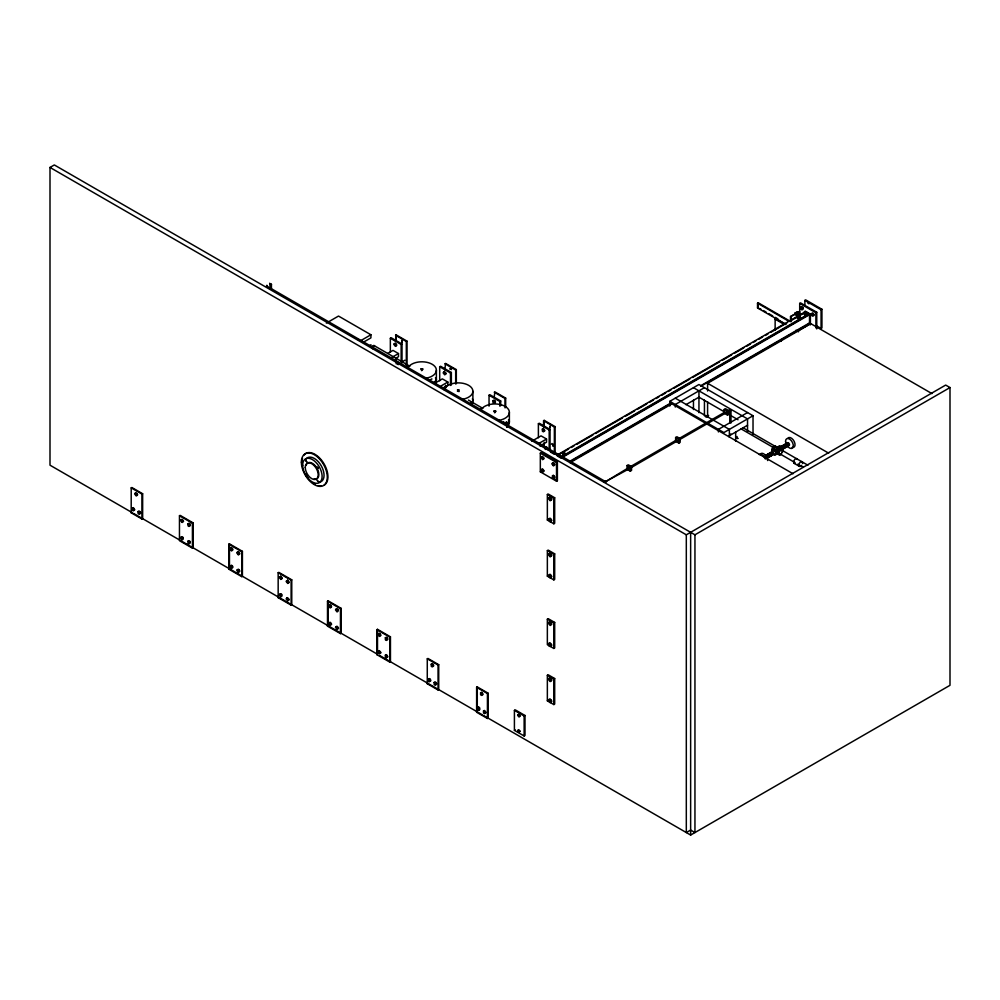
<?xml version="1.0" encoding="UTF-8"?>
<svg xmlns="http://www.w3.org/2000/svg" width="1000" height="1000" viewBox="0 0 1000 1000"><rect width="100%" height="100%" fill="white"/><g stroke="black" fill="none" stroke-linecap="round" stroke-linejoin="round"><path stroke-width="1.5" d="M380.5 635.125L379.875 633.812L379.25 634.4M429.113 679.575C429.862 677.825 431.25 681.912 429.438 680.413M484.288 711.425L485.4 711.538L484.938 712.55M543.138 429.588C543.913 427.825 545.237 431.962 543.462 430.425M542.388 457.45L543.587 457.775L542.863 458.45M628.413 467.8L605.562 481.688L629.025 468.85M267.288 286.537C266.475 282.725 266.288 288.788 267.125 286.238L604.45 480.988L603.875 482.062L604.312 480.962M631.712 467.3L729.812 410.662C727.938 408.888 731.388 411.2 729.762 410.637L729.762 423.013M270.225 284.5L269.65 283.425L269.95 284.45L271.425 284.45L270.25 284.637L269.825 283.387L269.913 284.475L271.425 284.425L270.2 284.45L270.2 289.1M730.975 410.6L729.762 410.662L730.987 410.637L730.987 423.013M358.25 339.738L359.387 340.012L358.587 339.55M135.975 493.55L137.162 494.062L136.425 494.738M133.062 508.45C134.15 507.212 134.925 510.962 133.363 509.475M181.863 537.5L183.05 538.013L182.488 538.812M188.775 541.5L189.862 541.788L189.562 542.875M231.213 548.538L232.463 549.263L231.513 549.55M238.125 552.525L239.375 553.25L238.425 553.55M280.55 594.487L281.637 594.775L281.5 595.875M288.65 582.275L288.087 580.825L287.538 581.625M287.462 598.475L288.712 599.2L287.762 599.487M329.9 605.525L331.087 606.025L330.525 606.825M336.812 609.513L338 610.013L337.438 610.812M444.462 372.425L445.725 373.15L444.775 373.438M379.25 651.462L380.5 652.188L379.55 652.475M386.163 655.45C387.25 654.212 388.038 657.962 386.463 656.475M432.05 664.5L433.3 665.212L432.35 665.512M553.2 463.5L554.45 464.225L553.5 464.525M518.75 730.462L519.738 730.888L519.138 731.45M801.762 307.525L802.85 307.812L802.562 308.9M798.938 316.7L797.4 317.587L799.5 317.913L799.825 317.213L796.237 314.625L798.612 316L799.475 315.5L798.612 316M799.825 318.05L799.5 318.762L797.4 318.438L798.938 317.538M804.2 313.988L804.762 315.2L805.987 315.012L805.425 313.8M135.525 493.488L136.062 492.738L137.662 494.725L137.137 495.487L136.062 494.875M132.613 508.387L133.15 507.638L134.75 509.625L134.213 510.387L133.15 509.775M138.45 511.763L138.975 511L140.05 511.613L140.588 513L140.05 513.75L138.975 513.138M181.425 519.987L181.95 519.225L183.562 521.225L183.025 521.987L181.95 521.362M188.325 523.975L188.863 523.212L189.938 523.837L190.475 525.212L189.938 525.975L188.863 525.35M181.425 537.45L181.95 536.688L183.025 537.3L183.025 539.438M188.325 541.438L188.863 540.675L189.938 541.287L189.938 543.425M230.763 548.475L231.3 547.712L232.375 548.337L232.9 549.712L232.375 550.475L231.3 549.85M237.675 552.463L238.212 551.712L239.275 552.325L239.812 553.7L239.275 554.462L238.212 553.85M230.763 565.938L231.3 565.175L232.375 565.788L232.9 567.163L232.375 567.925L231.3 567.312M394.675 343.875L395.213 343.113L396.812 345.112L396.287 345.875L395.213 345.25M237.675 569.925L238.212 569.163L239.275 569.775L239.812 571.163L239.275 571.912L238.212 571.3M402.113 342.5L402.113 340.363M397.25 361.887L397.25 364.025L398.325 364.637L398.325 362.5M281.712 596.413L281.712 594.275L280.65 593.663L280.65 595.8M444.025 372.362L444.562 371.6L446.163 373.6L445.625 374.363L444.562 373.738M287.025 598.413L287.562 597.65L289.163 599.65L288.625 600.413L287.562 599.788M449.85 369L450.387 368.237L451.463 368.85M329.462 605.462L329.988 604.7L331.062 605.312L331.6 606.688L331.062 607.45L329.988 606.838M336.375 609.45L336.9 608.688L337.975 609.3L337.975 611.438M493.375 400.85L493.9 400.1L494.975 400.712L495.513 402.088L494.975 402.85L493.9 402.238M378.8 633.95L379.338 633.188L380.938 635.188L380.412 635.938L379.338 635.325M385.712 637.938L386.25 637.175L387.325 637.788L387.85 639.175L387.325 639.938L386.25 639.312M378.8 651.4L379.338 650.638L380.938 652.638L380.412 653.4L379.338 652.775M542.712 429.35L543.25 428.587L544.85 430.575L544.325 431.337L543.25 430.725M385.712 655.387L386.25 654.638L387.85 656.625L387.325 657.387L386.25 656.775M550.15 427.975L550.15 425.838M545.638 447.612L546.163 446.85L547.238 447.463L547.238 449.6M541.962 457.212L542.5 456.45L544.1 458.438L543.562 459.2L542.5 458.587M551.462 444.25L552 443.488M553.062 446.238L553.062 444.1M543.562 471.675L544.1 470.913L542.5 468.913L542.5 471.05M552.762 463.438L553.288 462.675L554.362 463.3L554.9 464.675L554.362 465.438L553.288 464.825M552.762 475.913L553.288 475.15L554.9 477.15L554.362 477.9L553.288 477.287M553.488 478.413L553.488 476.275L552.413 475.65L552.413 477.788L557.388 480.7L556.525 481.2L540.325 471.85L540.325 453.15L541.2 452.65L557.388 462L557.388 480.7M431.613 664.438L432.137 663.675L433.212 664.287L433.75 665.662L433.212 666.425L432.137 665.812M549.338 497.9L549.963 497.013L551.213 497.738L551.838 499.338L551.213 500.225L549.963 499.513M428.688 679.338L429.225 678.575L430.3 679.188L430.825 680.562L430.3 681.325L429.225 680.713M548.325 519.538L548.95 518.65L550.188 519.375L550.188 521.862L548.325 519.538L547.35 520.037L547.35 494.5L548.212 494.012L554.688 497.75L554.688 523.288L553.825 523.787L547.35 520.037M434.525 682.7L435.062 681.938L436.125 682.55L436.662 683.938L436.125 684.688L435.062 684.075M548.325 575.65L548.95 574.763L550.188 575.475L550.188 577.975L548.325 575.65L547.35 576.15L547.35 550.612L548.212 550.112L554.688 553.85L554.688 579.388L553.825 579.888L547.35 576.15M480.95 692.925L481.488 692.163L483.088 694.15L482.55 694.912L481.488 694.3M483.862 711.188L484.4 710.425L486 712.425L485.475 713.188L484.4 712.562M549.338 622.587L549.963 621.7L551.838 624.025L551.213 624.913L549.963 624.188M549.338 643.625L549.963 642.738L551.838 645.075L551.213 645.962L549.963 645.238M801.325 307.462L801.862 306.7L802.925 307.325L802.925 309.462M519.725 716.562L520.163 715.938L518.825 714.275L518.825 716.05M549.338 678.688L549.963 677.8L551.213 678.525L551.838 680.138L551.213 681.012L549.963 680.3M518.387 730.413L518.825 729.788L520.163 731.45L518.825 731.562M813.725 315.688L814.262 314.938L812.663 312.938L812.663 315.075M548.325 700.325L548.95 699.438L550.188 700.163L550.188 702.65L548.325 700.325L547.35 700.837L547.35 675.3L548.212 674.8L554.688 678.538L554.688 704.075L553.825 704.575L547.35 700.837M549.338 699.737L549.963 698.85L551.838 701.175L551.213 702.062L549.963 701.35M606.175 482.038L605.562 480.988M402.038 341.925L401.75 340.5M450.363 368.913L451.488 369.562M281.637 578.375L281.35 576.962L280.55 577.413M546.138 447.525L547.35 448.6M552.987 445.65L552.987 444.6M543.488 471.087L543.35 469.837M549.938 622.487L551.312 623.5M482.475 694.338L482.025 692.788L481.463 693.587M549.938 643.538L551.312 644.55M479.562 709.237L479.1 707.688L478.55 708.487M798.825 316.125L800.238 316.812L798.938 315.562L797.862 316.688L798.938 315.562M804.55 314.188L805.288 314.925L805.475 314.125M799.275 318.463L797.95 318.463L798.413 317.812M132.675 512.913L50 465.188L50 167.438L54.325 164.95L694.95 534.812L950 387.562L950 685.312L690.638 835.05L483.663 715.562M326.35 323.088L338.512 316.062L370.913 334.762L370.913 337.887L363.088 342.4M360.475 340.8L370.913 334.762M131.2 487.875L131.85 487.5L142.65 493.738L142.65 518.675L142 519.05L131.2 512.812L131.2 487.875L142 494.113L142.65 493.738M390.35 352.287L390.35 338.263L391.213 337.762L402.013 344L402.013 362.7M395.525 341.5L396.175 334.888L406.975 341.125L406.975 366.062M390.35 338.263L401.15 344.487L402.013 344M395.525 335.262L406.325 341.5L406.975 341.125M387.75 353.425L393 350.387L398.488 353.562L398.488 356.725L395.863 358.237M391.925 357.35L398.488 353.562M131.2 512.812L131.85 512.438M401.45 362.2L404.95 360.188M179.462 515.737L180.113 515.363L193.075 522.85L193.075 547.788L192.425 548.162L179.462 540.675L179.462 515.737L192.425 523.225L193.075 522.85M439.7 380.775L439.7 366.75L440.562 366.25L451.35 372.488L451.35 384.95M444.875 369.988L445.525 363.387L456.325 369.613L456.325 383.638M439.7 366.75L450.487 372.987L451.35 372.488M444.875 363.75L455.675 369.988L456.325 369.613M435.788 382.675L442.35 378.875L447.837 382.05L447.837 385.213L443.9 387.488M441.262 385.838L447.837 382.05M228.812 544.237L229.462 543.862L242.413 551.337L242.413 576.275L241.775 576.65L228.812 569.175L228.812 544.237L241.775 551.712L242.413 551.337M489.038 406.15L489.038 395.238L489.9 394.738L500.7 400.975L500.7 405.65M494.225 396.925L494.875 391.875L505.675 398.1L505.675 407.463M489.038 395.238L499.837 401.475L500.7 400.975M494.225 392.25L505.025 398.475L505.675 398.1M228.812 569.175L229.462 568.8L229.462 543.862M278.163 572.725L278.8 572.35L291.762 579.825L291.762 604.763L291.112 605.138L278.163 597.663L278.163 572.725L291.112 580.2L291.762 579.825M538.387 437.75L538.387 423.725L539.25 423.225L550.05 429.462L550.05 449.725M543.575 420.737L544.212 420.363L555.013 426.6L555.013 451.538L554.362 451.9L554.362 426.975L543.575 420.737L543.575 426.975M785.113 323.862L757.525 307.938L757.525 303.188L758.213 302.787L791.05 321.75M757.525 307.938L760.837 309.062M538.387 423.725L549.188 429.963L550.05 429.462M554.362 426.975L555.013 426.6M531.85 441.175L541.038 435.863L546.525 439.025L546.525 442.188L539.963 445.988M538.65 443.575L546.525 439.025M278.163 597.663L278.8 597.288M799.7 315.525L799.7 303.4L800.562 302.913L816.75 312.262L816.75 328.925M804.875 305.087L804.875 300.413L805.738 299.913L821.938 309.262L821.938 327.975L821.075 328.462L817.025 326.125M775.138 330.412L775.138 319.15L775.825 318.762L785.95 324.6M794.938 313.137L797.312 311.762L798.4 312.387L798.4 313.375L796.025 314.75L794.938 313.137L796.025 313.75L798.4 312.387M790.512 321.175L790.512 316.562L799.15 311.575L799.8 315.025M790.512 316.562L799.8 311.95M796.237 315.125L797.1 314.625L799.475 316M557.812 454.65L805.738 311.512L809.85 314.5M559.163 454.5L561.85 452.938M564.55 451.388L568.587 449.05M571.287 447.5L573.987 445.938M576.675 444.387L592.85 435.05M595.538 433.488L622.487 417.938M625.188 416.375L634.612 410.938M637.312 409.375L646.75 403.925M649.438 402.375L653.475 400.037M656.175 398.488L658.875 396.925M661.562 395.375L665.612 393.038M668.3 391.488L671 389.925M673.688 388.375L689.862 379.038M692.562 377.475L719.5 361.925M722.2 360.363L731.637 354.925M734.325 353.363L743.763 347.925M746.45 346.362L750.5 344.025M753.188 342.475L755.888 340.913M758.575 339.363L762.625 337.025M765.312 335.475L768.012 333.913M770.713 332.362L786.875 323.025M789.575 321.475L797.663 316.8M800.35 315.25L804.388 312.913M800.238 316.312L799.15 317.438L800.238 316.812M561.375 456.712L809.3 313.562M561.912 457.025L809.85 313.875L809.85 323.35L700.7 386.362M561.912 457.638L810.387 314.188L810.387 324.913M540.325 471.85L541.2 471.35M540.325 453.15L556.525 462.5L557.388 462M799.7 303.4L815.888 312.762L816.75 312.262M804.875 300.413L821.075 309.762L821.938 309.262M669.8 406.025L669.8 401.337L698.95 384.513L753.025 415.737L753.025 434.438M327.5 601.213L328.15 600.837L341.112 608.325L341.112 633.25L340.462 633.625L327.5 626.15L327.5 601.213L340.462 608.688L341.112 608.325M570 461.2L671.062 402.863M700.7 385.75L809.85 322.738M570 461.825L671.062 403.488M587.737 452.212L588.6 451.725M592.913 449.225L593.562 448.85M810.387 323.663L798.512 330.525L798.512 331.775L795.913 330.275M570.075 462.663L671.95 403.837L793.062 473.762M707.588 391L707.588 383.263L810.812 323.663L931.925 393.587M780.625 341.325L781.312 340.925M704.438 387.675L675.288 404.513L675.288 407.05M685.962 404.675L698.95 397.175L724.55 411.95M327.5 626.15L328.15 625.775L328.15 600.837M547.35 494.5L553.825 498.25L554.688 497.75M705.375 416.613L707.8 415.213L708.662 415.712L706.237 417.113M627.038 465.55L628.337 464.812L631.575 466.675L631.575 470.412L630.275 471.163L627.038 469.3L627.038 465.55L630.275 467.425L631.575 466.675M675.625 437.5L676.925 436.75L680.163 438.625L680.163 442.362L678.863 443.113L675.625 441.238L675.625 437.5L678.863 439.375L680.163 438.625M724.212 409.45L725.512 408.7L728.75 410.575L728.75 414.312L727.463 415.062L724.212 413.188L724.212 409.45L727.463 411.312L728.75 410.575M631.1 466.238L676.787 439.862M679.475 438.312L725.175 411.938M675.625 441.238L676.925 440.487M747.537 412.562L718.388 429.4L718.388 431.925M376.85 629.7L377.5 629.325L390.45 636.812L390.45 661.75L389.812 662.125L376.85 654.638L376.85 629.7L389.812 637.188L390.45 636.812M753.025 415.737L723.875 432.562L669.8 401.337M729.362 435.725L747.537 425.238M376.85 654.638L377.5 654.262L377.5 629.325M547.35 550.612L553.825 554.35L554.688 553.85M427.275 658.812L427.925 658.438L438.725 664.675L438.725 689.613L438.075 689.987L427.275 683.75L427.275 658.812L438.075 665.05L438.725 664.675M427.275 683.75L427.925 683.375M50 167.438L686.312 534.812L945.675 385.075L950 387.562M547.35 619.188L548.212 618.688L554.688 622.425L554.688 647.962L553.825 648.462L547.35 644.725L547.35 619.188L553.825 622.925L554.688 622.425M476.625 687.3L477.275 686.925L488.062 693.162L488.062 718.1L487.425 718.475L476.625 712.237L476.625 687.3L487.425 693.538L488.062 693.162M476.625 712.237L477.275 711.862L477.275 686.925M547.35 675.3L553.825 679.038L554.688 678.538M514.412 710.375L515.275 709.875L525 715.487L525 735.487L524.138 735.975L514.412 730.375L514.412 710.375L524.138 715.987L525 715.487M514.412 730.375L515.275 729.875M421.425 369.712L421.637 370.688L422.525 369.8M494.412 411.863L494.637 412.825L495.525 411.938M813.512 315.15L813.512 313.85M549.938 427.425L550.175 426.55M550.05 678.487L551.312 679.613M519.55 716.112L519.412 714.9L518.812 715.462M370.275 344.975L371.125 344.925M542.863 469.475L542.463 470.337M189.562 525.413L189.725 524.138L188.775 524.425M435.262 682.475L436.238 683.688L435.425 683.938M494.438 402.225L495.087 401.85L494.438 400.725M550.588 520.538L551.337 520.1L550.588 518.8M550.588 555.6L551.337 555.163L550.588 553.85M550.588 576.65L551.337 576.213L550.588 574.9M182.488 521.35L182.812 520.15L181.863 520.438M139.512 513.125L140.162 512.75L139.512 511.625M330.525 624.275L331.175 623.9L330.525 622.788M337.438 628.263L338.088 627.9L337.438 626.775M807.9 303.212L808.975 303.825M810.387 314.188L805.2 311.2L804.338 311.7L809.525 314.688L809.525 324.162M798.4 313.375L797.312 311.762M799.475 315.5L797.1 314.625M757.525 303.188L789.05 321.388M763.462 310.575L766.087 312.087M768.713 313.612L772.663 315.887M775.288 317.4L777.913 318.913M775.138 319.15L784 324.275M707.588 383.263L828.7 453.188M693.462 387.675L747.537 418.9L747.537 431.375M727.237 413.512L738.012 419.738M743.012 427.75L776.812 447.262M782.212 450.387L807.9 465.213M741.075 428.875L773.512 447.612M779.15 453.425L795.125 462.65M797.8 464.188L803.125 467.262M794.2 463.35L799.388 466.337M675.288 398.175L729.362 429.4L729.362 437.188M374.2 345.662L409.5 366.037M468.462 400.075L482.5 408.188M546.362 447.975L545.288 447.35L545.288 449.487M550.425 452L554.475 454.338M557.175 455.887L561.225 458.225M549.963 518.062L551.838 520.388L551.213 521.275L549.963 520.55M549.963 553.125L551.838 555.45L551.213 556.337L549.963 555.612M549.963 574.163L551.838 576.5L551.213 577.388L549.963 576.663M329.988 622.15L331.6 624.15L331.062 624.913L329.988 624.288M336.9 626.138L338.512 628.138L337.975 628.9L336.9 628.275M133.763 513.55L229.95 569.075M230.75 569.538L377.2 654.1M379.637 655.5L482.675 714.987M550.588 497.75L551.312 498.812M550.588 699.587L551.312 700.65M553.263 476.575L553.663 475.712L554.475 476.9M395.188 344.538L395.575 343.675L396.4 344.862M386.225 638.6L386.613 637.737L387.438 638.925M238.188 570.588L238.575 569.725L239.4 570.913M231.275 566.6L231.663 565.737L232.488 566.925M821.075 309.762L821.075 328.462M815.888 312.762L815.888 327.912M796.025 313.75L796.025 314.75M791.162 316.938L791.162 320.012M758.213 302.787L758.213 307.538M735.662 432L735.662 441.362M727.463 411.312L727.463 415.062M707.588 401.825L707.588 417.287M704.438 400.15L704.438 415.75M698.95 390.85L698.95 412.675M694.95 534.812L694.95 832.562L690.638 830.062L686.312 832.562L686.312 534.812M693.462 400.15L693.462 409.513M690.638 532.325L690.638 835.05M678.863 439.375L678.863 443.113M630.275 467.425L630.275 471.163M556.525 462.5L556.525 481.2M553.825 498.25L553.825 523.787M553.825 554.35L553.825 579.888M553.825 622.925L553.825 648.462M553.825 679.038L553.825 704.575M549.188 429.963L549.188 450.225M544.212 420.363L544.212 426.6M544.212 442.25L544.212 446.45M524.138 715.987L524.138 735.975M509.375 412.312L509.375 422.038M505.025 398.475L505.025 407.825M499.837 401.475L499.837 406.15M487.425 693.538L487.425 718.475M472.887 391.25L472.887 400.975M455.675 369.988L455.675 384.012M450.487 372.987L450.487 385.45M445.525 385.275L445.525 388.075M438.075 665.05L438.075 689.987M436.388 370.175L436.388 379.9M406.325 341.5L406.325 364.875M401.15 344.487L401.15 361.637M396.175 334.888L396.175 341.125M396.175 358.188L396.175 363.775M389.812 637.188L389.812 662.125M340.462 608.688L340.462 633.625M291.112 580.2L291.112 605.138M271.425 284.45L271.425 289.1M241.775 551.712L241.775 576.65M192.425 523.225L192.425 548.162M142 494.113L142 519.05M778.625 448.325A1.288 0.737 60 0 1 780.263 449.275M778.312 448.6A1.6 0.925 60 0 1 779.2 447.825A1.6 0.925 60 0 1 780.475 449.275M780.5 447.175A1.288 0.737 60 0 1 781.275 447.413M781.637 447.825A1.288 0.737 60 0 1 781.975 448.837M780.85 446.688A1.6 0.925 60 0 1 782.588 447.238A1.6 0.925 60 0 1 782.588 449.288M780.362 446.887A1.6 0.925 60 0 1 781.775 447.7A1.6 0.925 60 0 1 782.087 449.475M783.25 448.525A1.288 0.737 60 0 1 782.887 448.525M781.875 446.45A1.288 0.737 60 0 1 783.075 446.662A1.288 0.737 60 0 1 783.5 448.312M781.675 446.712A1.288 0.737 60 0 1 782.438 449M782.362 446.262A1.6 0.925 60 0 1 783.413 445.562A1.6 0.925 60 0 1 784.613 447.362A1.6 0.925 60 0 1 783.75 448.338A1.6 0.925 60 0 1 782.438 448.512M781.55 446.725A1.6 0.925 60 0 1 782.775 446.125A1.6 0.925 60 0 1 783.812 448.225M784.875 447.587A1.288 0.737 60 0 1 784.513 447.587M783.487 446.425A1.288 0.737 60 0 1 784.312 445.4A1.288 0.737 60 0 1 785.125 447.375M782.588 446.388A1.288 0.737 60 0 1 783.425 445.838A1.288 0.737 60 0 1 784.4 447.275A1.288 0.737 60 0 1 783.7 448.05M783.988 445.325A1.6 0.925 60 0 1 785.037 444.625A1.6 0.925 60 0 1 786.237 446.438A1.6 0.925 60 0 1 785.375 447.4M783.288 446.425A1.6 0.925 60 0 1 784.05 445.025A1.6 0.925 60 0 1 785.438 447.1A1.6 0.925 60 0 1 784.05 447.575M785.113 444.588A1.288 0.737 60 0 1 786.263 444.725A1.288 0.737 60 0 1 786.787 446.325A1.288 0.737 60 0 1 785.725 446.413M784.912 444.837A1.288 0.737 60 0 1 786 446.262A1.288 0.737 60 0 1 785.325 447.113M784.212 445.45A1.288 0.737 60 0 1 784.55 444.837M785.6 444.387A1.6 0.925 60 0 1 786.825 443.787A1.6 0.925 60 0 1 787.862 445.887A1.6 0.925 60 0 1 786.488 446.175M784.9 444.35A1.6 0.925 60 0 1 786.338 444.538A1.6 0.925 60 0 1 787.013 446.525A1.6 0.925 60 0 1 785.675 446.637M788.363 445.5A1.288 0.737 60 0 1 787.35 445.487M786.975 443.438A1.288 0.737 60 0 1 788.45 445.1M785.825 444.525A1.288 0.737 60 0 1 786.8 444.038A1.288 0.737 60 0 1 787.638 445.712A1.288 0.737 60 0 1 786.538 445.95M787.225 443.45A1.6 0.925 60 0 1 788.275 442.75A1.6 0.925 60 0 1 789.475 444.562A1.6 0.925 60 0 1 788.612 445.538M786.525 444.55A1.6 0.925 60 0 1 787.3 443.15A1.6 0.925 60 0 1 788.675 445.238A1.6 0.925 60 0 1 787.3 445.712M787.8 438.3A5.5 3.175 60 0 1 794.25 441.538A5.5 3.175 60 0 1 792.175 447.4M772.812 454.475A1.288 0.737 60 0 1 771.8 454.462M771.175 453.537A1.288 0.737 60 0 1 771.8 452.413A1.288 0.737 60 0 1 772.9 454.075M771.9 452.562A1.288 0.737 60 0 1 773.012 452.188A1.288 0.737 60 0 1 773.625 454.012A2.362 1.363 60 0 0 775.713 453.5A2.362 1.363 60 0 0 773.9 450.363A2.362 1.363 60 0 0 772.438 451.938M770.05 453.363A1.6 0.925 60 0 1 771.1 452.663A1.6 0.925 60 0 1 772.312 454.475A1.6 0.925 60 0 1 771.438 455.45M770.975 453.537A1.6 0.925 60 0 1 771.75 452.137A1.6 0.925 60 0 1 773.138 454.212A1.6 0.925 60 0 1 771.75 454.688M771.2 455.412A1.288 0.737 60 0 1 770.175 455.4M769.562 453.562A1.288 0.737 60 0 1 771.287 455.012M770.275 453.5A1.288 0.737 60 0 1 771.125 452.938A1.288 0.737 60 0 1 772.087 454.387A1.288 0.737 60 0 1 771.388 455.163M768.438 454.3A1.6 0.925 60 0 1 769.65 453.7A1.6 0.925 60 0 1 770.688 455.8A1.6 0.925 60 0 1 769.312 456.087M769.362 454.462A1.6 0.925 60 0 1 770.125 453.062A1.6 0.925 60 0 1 771.513 455.15A1.6 0.925 60 0 1 770.125 455.625M769.325 456.575A1.288 0.737 60 0 1 768.962 456.562A1.288 0.737 60 0 1 767.387 456.388M767.938 454.5A1.288 0.737 60 0 1 769.15 454.712A1.288 0.737 60 0 1 769.575 456.35M768.662 454.438A1.288 0.737 60 0 1 769.638 453.95A1.288 0.737 60 0 1 770.462 455.625A1.288 0.737 60 0 1 769.362 455.863M766.812 455.238A1.6 0.925 60 0 1 768.037 454.637A1.6 0.925 60 0 1 769.075 456.737A1.6 0.925 60 0 1 767.7 457.025M767.738 454.263A1.6 0.925 60 0 1 769.175 454.45A1.6 0.925 60 0 1 769.837 456.438A1.6 0.925 60 0 1 768.5 456.55M766.325 455.438A1.288 0.737 60 0 1 767.85 456.112A1.288 0.737 60 0 1 767.337 457.5M767.75 454.75A1.288 0.737 60 0 1 768.838 456.637M767.038 455.363A1.288 0.737 60 0 1 767.387 454.75M765.625 455.4A1.6 0.925 60 0 1 767.35 456.85A1.6 0.925 60 0 1 766.575 458.25M766 455.7A1.6 0.925 60 0 1 767.225 455.1A1.6 0.925 60 0 1 768.263 457.2A1.6 0.925 60 0 1 766.888 457.488M765.312 456.163A1.288 0.737 60 0 1 766.338 457.312M766.125 455.688A1.288 0.737 60 0 1 767.212 457.1A1.288 0.737 60 0 1 766.525 457.962M765.413 457.15A1.6 0.925 60 0 1 765.725 457.788M765.263 455.875A1.6 0.925 60 0 1 766.4 456.987A1.6 0.925 60 0 1 766.538 458.45M759.262 454.562A5.5 3.175 60 0 1 765.375 459.025M760.375 454.137A5.5 3.175 60 0 1 764.737 454.562A5.5 3.175 60 0 1 767.625 460.562M777.2 448.837A2.975 1.725 60 0 1 778.425 446.662A2.975 1.725 60 0 1 781.05 449.212M778.425 447.413A2.975 1.725 60 0 1 778.5 446.825M778.7 446.362A2.975 1.725 60 0 1 781.338 446.85A2.975 1.725 60 0 1 782.562 450.438M772.225 452.537A2.975 1.725 60 0 1 773.5 449.712A2.975 1.725 60 0 1 776.15 453.587A2.975 1.725 60 0 1 773.5 454.4M773.238 450.4A2.975 1.725 60 0 1 775.35 449.188A2.975 1.725 60 0 1 777.45 452.837A2.975 1.725 60 0 1 775.35 454.05M778.688 454.288A2.975 1.725 -60 0 1 777.562 451.1A2.975 1.725 -60 0 1 781.05 449.35M781.575 453.862A2.975 1.725 -60 0 1 778.45 453.988A2.975 1.725 -60 0 1 780.888 449.762A2.975 1.725 -60 0 1 782.35 452.537M772.562 451.213A2.975 1.725 -60 0 1 773.238 446.85A2.975 1.725 -60 0 1 776.15 447.413M773.238 450.588A2.975 1.725 -60 0 1 775.625 446.812A2.975 1.725 -60 0 1 777.375 448.837M779.688 446.475A2.362 1.363 60 0 1 780.1 446.512M780.525 446.7A2.362 1.363 60 0 1 782.2 449.6M775.5 446.825A2.362 1.363 -60 0 1 775.725 447.663M772.438 450.062A2.362 1.363 -60 0 1 772.438 449.062M772.6 448.5A2.362 1.363 -60 0 1 774.887 446.475M781.363 453.562A2.362 1.363 -60 0 1 778.875 453.663A2.362 1.363 -60 0 1 780.812 450.3A2.362 1.363 -60 0 1 781.975 452.5M794.587 463.475A2.675 1.538 -60 0 1 794.388 459.963A2.675 1.538 -60 0 1 797.362 459.412M801.663 465.375A2.675 1.538 -60 0 1 798.9 465.65A2.675 1.538 -60 0 1 800.725 461.85A2.675 1.538 -60 0 1 802.55 463.537M374.525 346.388A1.6 0.925 -60 0 0 373.4 345.737A1.6 0.925 -60 0 0 372.262 347.7A1.6 0.925 -60 0 0 373.4 348.35A1.6 0.825 -64.6 0 1 372.375 347.762A1.6 0.825 -64.6 0 1 373.387 345.737A1.6 0.825 -64.6 0 1 374.412 346.337M407.663 367.537A1.6 0.925 -60 0 1 408.7 366.125A1.6 0.925 -60 0 1 409.75 366.325M506.138 424.575A1.6 0.925 60 0 0 505.337 424.5A1.6 1.013 54.9 0 1 505.675 424.45M506.575 424.925A1.6 0.925 60 0 1 506.938 427.275M504.9 424.275A1.6 1.013 -54.9 0 1 506.375 422.287A1.6 1.013 -54.9 0 1 507.275 423.65M505 424.338A1.6 0.925 -60 0 1 506.362 422.275A1.6 0.925 -60 0 1 507.188 423.575M506.625 424.9A1.6 1.013 54.9 0 1 507.025 427.225M503.35 422.075A1.6 0.925 -60 0 1 503.725 421.575M470.5 404.812A1.6 0.925 -60 0 1 471.55 402.4A1.6 0.925 -60 0 1 472.6 403.612M480.65 409.675A1.6 0.925 -60 0 1 481.7 408.263A1.6 0.925 -60 0 1 482.75 408.462M433.913 383.3A1.6 0.925 -60 0 1 435.275 381.225A1.6 0.925 -60 0 1 436.1 382.537M444.4 389.888A1.6 0.925 -60 0 1 444.575 387.775A1.6 0.925 -60 0 1 446.25 387.4M508.888 419.875A14.512 8.375 0 0 1 507.438 426.225M480.863 410.15A14.512 8.375 0 0 1 505.125 406.388A14.512 8.375 0 0 1 498.625 420.4M508.438 419.938A14.05 8.113 0 0 1 508.438 424.137M472.388 398.8A14.512 8.375 0 0 1 472.388 403.137M444.363 389.075A14.512 8.375 0 0 1 468.638 385.325A14.512 8.375 0 0 1 462.125 399.338M430.363 379.938A1.6 0.925 -60 0 1 430.725 379.438M431.6 378.938A1.6 0.925 -60 0 1 431.962 379.012M435.887 377.725A14.512 8.375 0 0 1 435.887 382.062M407.863 368A14.512 8.375 0 0 1 432.137 364.25A14.512 8.375 0 0 1 425.637 378.263M435.45 377.8A14.05 8.113 0 0 1 435.45 382M306.125 465.25A9.162 5.288 60 0 1 316.962 468.15A9.162 5.288 60 0 1 314.062 478.988M305.912 459.2A13.738 7.938 60 0 1 321.2 465.7A13.738 7.938 60 0 1 319.188 482.2M321.463 486A18.325 10.575 60 0 1 318.337 485.688M314.975 484.263A18.325 10.575 60 0 1 312.725 482.725M308.5 478.512A18.325 10.575 60 0 1 305.812 474.588M302.462 465.938A18.325 10.575 60 0 1 302.462 458.2M303.762 455.337A18.325 10.575 60 0 1 322.863 461.975A18.325 10.575 60 0 1 324.137 485.163M305.812 460.6L306.725 461.725L305.812 460.6M305.812 473.825L306.725 474.95L305.812 473.825M317.262 467.212L318.175 468.338L317.262 467.212M317.262 480.438L318.175 481.562L317.262 480.438M730.837 433.837L730.85 433.85M736.237 436.95L737.05 436.5L736.25 436.962M420.988 368.913L422.8 369.05L420.988 368.913M457.488 389.988L459.162 391.512L457.463 391.25L459.162 389.862L457.488 389.988M493.988 411.062L495.788 411.188L493.988 411.062M562.913 453.787L564.412 453.9L562.987 453.675M736.938 438.275L738.112 438.413L736.938 438.325M562.762 452.537L563.325 453.762L564.875 452.863L562.762 452.537M562.762 453.387L563.325 454.6L564.875 453.713L562.762 453.387M804.2 313.15L804.762 314.363L806.312 313.475L804.2 313.15M135.188 493.237L134.65 494L136.263 495.988L136.263 493.85L135.188 493.237M132.275 508.137L131.738 508.9L133.338 510.887L133.875 510.138L132.275 508.137M138.1 511.5L138.1 513.638L139.175 514.263L139.713 513.5L138.1 511.5M181.075 519.738L180.55 520.487L182.15 522.487L182.15 520.35L181.075 519.738M187.987 523.725L187.987 525.862L189.062 526.475L189.062 524.338L187.987 523.725M181.075 537.188L180.55 537.95L182.15 539.938L182.15 537.8L181.075 537.188M187.987 541.175L187.987 543.312L189.062 543.938L189.062 541.8L187.987 541.175M230.425 548.225L229.887 548.987L231.5 550.975L231.5 548.837L230.425 548.225M237.338 552.212L236.8 552.975L238.4 554.963L238.4 552.825L237.338 552.212M230.425 565.675L229.887 566.438L231.5 568.438L231.5 566.3L230.425 565.675M394.338 343.625L393.8 344.375L395.412 346.375L395.938 345.613L394.338 343.625M237.338 569.663L236.8 570.425L238.4 572.425L238.4 570.288L237.338 569.663M279.775 576.712L279.237 577.475L280.837 579.462L281.375 578.713L279.775 576.712M280.65 576.213L280.65 578.35L281.712 578.962L282.25 578.2L280.65 576.213M286.688 580.7L286.15 581.462L287.75 583.462L287.75 581.325L286.688 580.7M287.562 580.2L287.562 582.337L288.625 582.95L289.163 582.188L287.562 580.2M279.775 594.163L279.237 594.925L280.837 596.925L281.375 596.163L279.775 594.163M443.688 372.113L443.15 372.875L444.75 374.862L445.288 374.1L443.688 372.113M286.688 598.162L286.15 598.913L287.75 600.913L287.75 598.775L286.688 598.162M329.125 605.2L328.587 605.962L330.188 607.962L330.725 607.2L329.125 605.2M336.025 609.188L335.5 609.95L337.1 611.95L337.1 609.812L336.025 609.188M329.125 622.663L328.587 623.413L330.188 625.413L330.188 623.275L329.125 622.663M493.025 400.6L493.025 402.738L494.1 403.35L494.1 401.213L493.025 400.6M336.025 626.65L335.5 627.413L337.1 629.4L337.1 627.263L336.025 626.65M378.462 633.688L377.925 634.45L379.538 636.45L379.538 634.312L378.462 633.688M385.375 637.688L385.375 639.825L386.45 640.438L386.45 638.3L385.375 637.688M378.462 651.15L378.462 653.288L379.538 653.9L379.538 651.762L378.462 651.15M542.375 429.087L542.375 431.225L543.45 431.85L543.975 431.087L542.375 429.087M385.375 655.138L385.375 657.275L386.45 657.887L386.45 655.75L385.375 655.138M541.625 456.95L541.087 457.713L542.688 459.712L542.688 457.575L541.625 456.95M541.625 469.425L541.625 471.562L542.688 472.175L542.688 470.037L541.625 469.425M552.413 463.188L551.888 463.95L553.488 465.938L553.488 463.8L552.413 463.188M431.262 664.175L431.262 666.312L432.337 666.938L432.337 664.788L431.262 664.175M548.95 497.6L548.325 498.488L550.188 500.812L550.812 499.925L548.95 497.6M428.35 679.075L428.35 681.213L429.425 681.825L429.425 679.688L428.35 679.075M434.188 682.438L434.188 684.575L435.25 685.2L435.25 683.062L434.188 682.438M548.95 553.713L548.325 554.6L550.188 556.925L550.812 556.038L548.95 553.713M480.613 692.663L480.613 694.8L481.688 695.425L481.688 693.288L480.613 692.663M477.7 707.562L477.7 709.7L478.762 710.325L479.3 709.562L477.7 707.562M478.575 707.062L478.575 709.2L479.637 709.812L479.637 707.675L478.575 707.062M483.525 710.938L483.525 713.075L484.6 713.688L485.138 712.925L483.525 710.938M548.95 622.288L548.325 623.175L550.188 625.5L550.188 623L548.95 622.288M548.95 643.337L548.95 645.825L550.188 646.55L550.188 644.05L548.95 643.337M800.987 307.213L800.987 309.35L802.05 309.962L802.05 307.825L800.987 307.213M518.1 714.688L517.65 715.325L518.987 716.988L519.438 716.35L518.1 714.688M548.95 678.388L548.325 679.275L550.188 681.612L550.812 680.725L548.95 678.388M518.1 730.2L517.65 730.837L518.987 732.5L519.438 731.862L518.1 730.2M811.787 313.438L811.787 315.587L812.85 316.2L812.85 314.062L811.787 313.438M785.55 441.238A5.5 3.175 60 0 0 791.375 448.5A5.5 3.175 60 0 0 791.375 440.725A5.5 3.175 60 0 0 785.55 441.238M305.262 467.425A9.162 5.288 60 0 0 314.975 479.513A9.162 5.288 60 0 0 314.975 466.562A9.162 5.288 60 0 0 305.262 467.425M302.675 465.188A13.738 7.938 60 0 0 317.25 483.312A13.738 7.938 60 0 0 317.25 463.875A13.738 7.938 60 0 0 302.675 465.188M301.375 462.188A18.325 10.575 60 0 0 320.812 486.375A18.325 10.575 60 0 0 320.812 460.45A18.325 10.575 60 0 0 301.375 462.188"/></g></svg>
